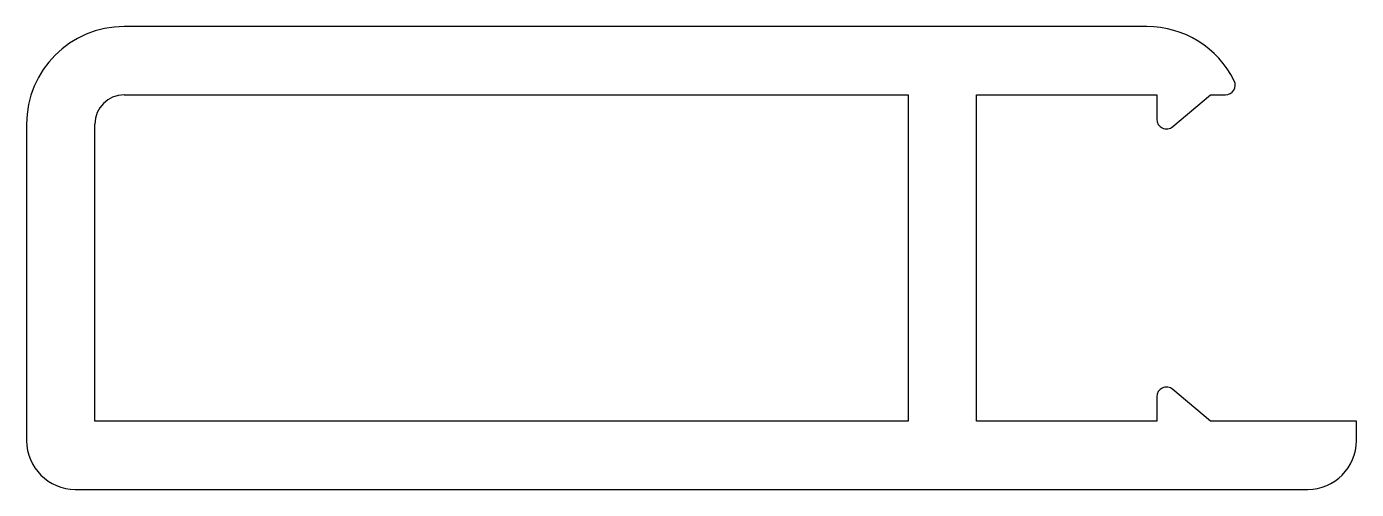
# Model space of a CAD drawing. Extents: x 189.2 to 216.5, y 611 to 620.5.
import ezdxf

# ---------------------------------------------------------------- set-up
doc = ezdxf.new("R2010")
doc.units = 0
doc.layers.get('0').update_dxf_attribs({"linetype": 'CONTINUOUS'})

msp = doc.modelspace()

# ---------------------------------------------------------------- linework, layer by layer
for p, q in [((212.225, 620.479), (191.225, 620.479)), ((191.225, 619.079), (207.325, 619.079)), ((207.325, 619.079), (207.325, 612.379)), ((208.725, 619.079), (212.425, 619.079)), ((208.725, 612.379), (208.725, 619.079)), ((212.425, 619.079), (212.425, 618.579)), ((212.753, 618.426), (213.532, 619.079)), ((213.532, 619.079), (213.837, 619.079)), ((189.225, 618.479), (189.225, 611.979)), ((190.625, 612.379), (190.625, 618.479)), ((213.532, 612.379), (212.753, 613.032)), ((212.425, 612.879), (212.425, 612.379)), ((207.325, 612.379), (190.625, 612.379)), ((212.425, 612.379), (208.725, 612.379)), ((216.525, 612.379), (213.532, 612.379)), ((216.525, 611.979), (216.525, 612.379)), ((190.225, 610.979), (215.525, 610.979))]:
    msp.add_line(p, q)
for centre, radius, start, end in [((191.225, 618.479), 2, 90, 180), ((212.225, 618.479), 2, 26.388, 89.9999), ((213.837, 619.279), 0.2, 270, 26.3877), ((191.225, 618.479), 0.6, 90, 180), ((212.625, 618.579), 0.2, 179.9977, 310.0049), ((212.625, 612.879), 0.2, 49.9951, 180.0023), ((190.225, 611.979), 1, 180, 270), ((215.525, 611.979), 1, 270, 0)]:
    msp.add_arc(centre, radius, start, end)

doc.saveas('drawing.dxf')
